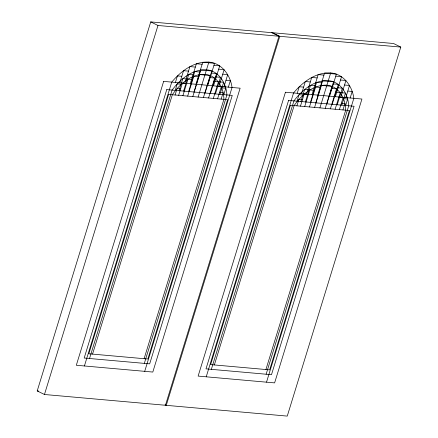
<?xml version="1.0" encoding="UTF-8"?>
<svg xmlns="http://www.w3.org/2000/svg" width="438" height="438" viewBox="0 0 438 438"><rect width="100%" height="100%" fill="white"/><g stroke="black" fill="none" stroke-linecap="round" stroke-linejoin="round"><path stroke-width="0.66" d="M37.214 390.915L150.738 21.9L393.543 43.504L400.786 47.085L287.262 416.1L44.457 394.496L37.214 390.915L38.577 391.035M44.457 394.496L157.981 25.481L400.786 47.085M84.414 365.971L171.74 82.114C180.878 71.153 193.903 61.293 208.871 62.087C221.88 63.077 230.47 75.352 232.036 87.48L144.71 371.336M89.533 358.503L172.112 90.069C180.188 79.245 192.227 69.144 206.501 69.795C219.016 70.803 226.326 83.423 226.917 94.942L144.332 363.381M175.414 82.437L177.423 75.9L181.808 76.289M92.549 354.107L172.337 94.75C179.777 84.019 191.231 73.776 205.104 74.34C217.352 75.369 223.873 88.197 223.9 99.338L144.113 358.695M175.216 90.343L177.209 83.877L181.075 84.222M175.096 94.997L177.067 88.58L180.631 88.898M179.799 82.831L183.533 70.682L188.515 71.126M179.087 90.688L182.799 78.626L187.311 79.026M178.655 95.314L182.35 83.313L186.588 83.691M184.776 83.275L189.906 66.598L195.348 67.085M183.604 91.088L188.712 74.482L193.727 74.925M182.898 95.692L187.99 79.13L192.758 79.557M190.218 83.757L196.366 63.762L202.126 64.271M188.619 91.537L194.757 71.575L200.122 72.051M187.667 96.119L193.799 76.179L198.934 76.639M195.972 84.266L202.75 62.24L214.576 63.296L207.798 85.322M193.979 92.013L200.752 69.998L211.822 70.983L205.05 92.998M192.797 96.574L199.569 74.564L210.207 75.511L203.435 97.521M198.118 97.044L208.871 62.087M208.57 97.975L214.702 78.041L209.567 77.586M210.41 93.475L216.553 73.513L211.193 73.037M213.552 85.832L219.706 65.837L213.952 65.328M213.339 98.402L218.431 81.84L213.662 81.413M215.425 93.918L220.533 77.312L215.518 76.869M218.995 86.319L224.125 69.642L218.682 69.16M217.576 98.78L221.267 86.779L217.029 86.401M219.942 94.323L223.654 82.262L219.137 81.857M223.977 86.762L227.711 74.613L222.734 74.17M221.141 99.097L223.112 92.681L219.553 92.363M223.813 94.668L225.8 88.202L221.929 87.857M228.362 87.151L230.372 80.614L225.986 80.22M165.454 405.26L278.979 36.245L271.735 32.664M206.221 376.811L293.548 92.949C302.685 81.994 315.71 72.128 330.679 72.927C343.688 73.918 352.272 86.193 353.844 98.315L266.518 382.177M211.34 369.344L293.92 100.904C301.996 90.086 314.035 79.979 328.308 80.636C340.824 81.643 348.133 94.258 348.725 105.782L266.14 374.222M297.216 93.278L299.231 86.74L303.616 87.129M214.357 364.947L294.144 105.591C301.585 94.854 313.039 84.611 326.912 85.175C339.16 86.209 345.681 99.032 345.708 110.179L265.921 369.535M297.024 101.183L299.012 94.712L302.882 95.057M296.904 105.837L298.875 99.421L302.439 99.738M301.601 93.666L305.341 81.523L310.323 81.966M300.895 101.528L304.607 89.462L309.118 89.867M300.463 106.155L304.158 94.154L308.396 94.531M306.584 94.11L311.714 77.438L317.156 77.92M305.412 101.928L310.52 85.322L315.535 85.766M304.706 106.533L309.797 89.971L314.566 90.392M312.026 94.597L318.174 74.597L323.934 75.112M310.427 102.372L316.565 82.415L321.93 82.892M309.474 106.954L315.606 87.02L320.742 87.474M317.78 95.106L324.558 73.08L336.384 74.132L329.606 96.157M315.787 102.853L322.56 80.833L333.63 81.818L326.858 103.833M314.604 107.414L321.377 85.405L332.015 86.346L325.242 108.356M319.926 107.885L330.679 72.927M330.378 108.816L336.51 88.881L331.374 88.421M332.218 104.315L338.36 84.353L332.995 83.877M335.36 96.672L341.514 76.677L335.76 76.163M335.147 109.237L340.238 92.681L335.47 92.254M337.233 104.759L342.341 88.153L337.326 87.704M340.802 97.154L345.932 80.483L340.49 80.001M339.384 109.615L343.074 97.614L338.837 97.236M341.75 105.158L345.462 93.097L340.945 92.697M345.785 97.597L349.519 85.454L344.542 85.01M342.949 109.933L344.92 103.516L341.361 103.198M345.62 105.503L347.608 99.037L343.737 98.692M350.17 97.986L352.179 91.449L347.794 91.06M272.546 32.74L279.789 36.316L166.265 405.336L165.055 404.739M150.738 21.9L157.981 25.481M163.642 81.391L76.316 365.254L152.802 372.059L240.128 88.197L163.642 81.391M166.769 89.593L84.184 358.032L149.676 363.858L232.26 95.418L166.769 89.593M168.608 94.422L88.821 353.778L147.836 359.029L227.623 99.672L168.608 94.422M285.45 92.232L198.124 376.089L274.61 382.894L361.936 99.037L285.45 92.232M288.576 100.428L205.991 368.867L271.483 374.698L354.068 106.259L288.576 100.428M290.416 105.257L210.629 364.613L269.644 369.864L349.431 110.513L290.416 105.257"/></g></svg>
